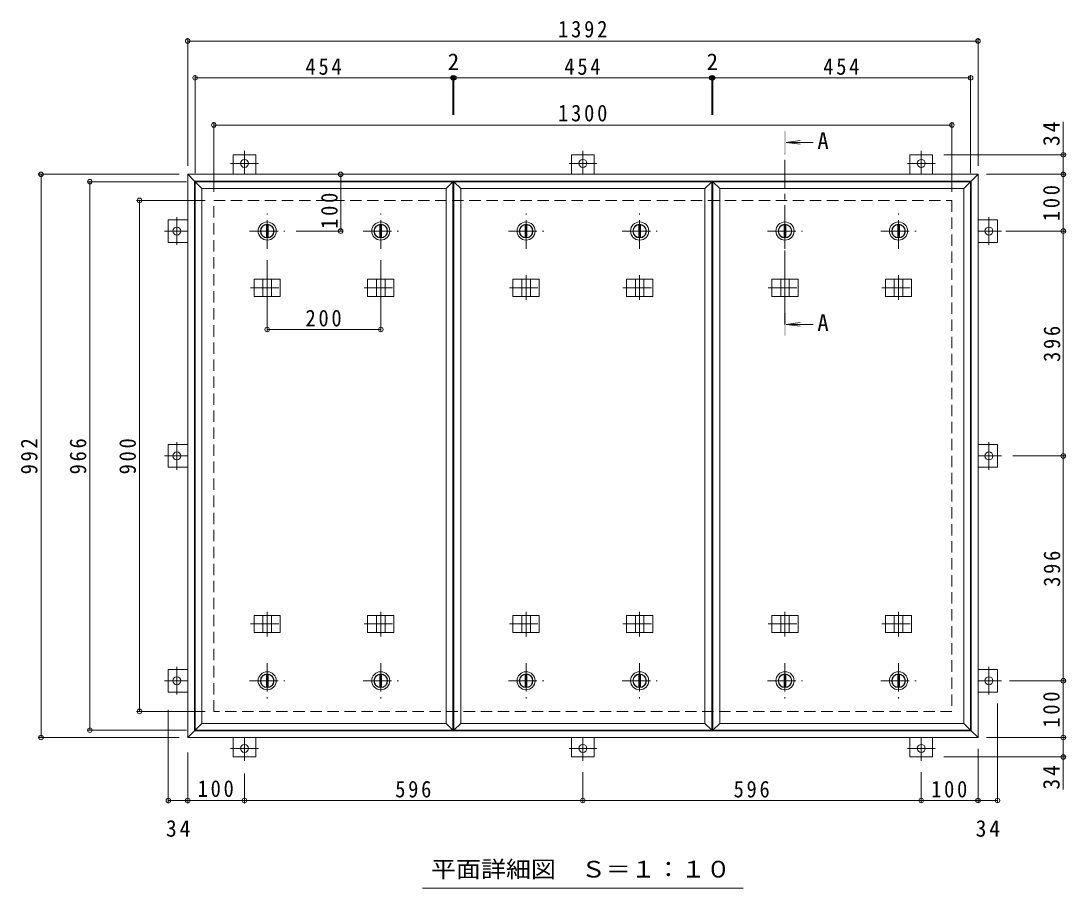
# Model space of a CAD drawing. Units: millimetres at full size, sheet at 1:10. Extents: x -2570 to 2317, y -1961 to 1245.
# Drawn here: x -2232 to -391, y -382 to 1145 of the extents above; entities that cross this region are included whole.
import ezdxf
from ezdxf.enums import TextEntityAlignment as Align

# ---------------------------------------------------------------- set-up
doc = ezdxf.new("R2010")
doc.units = ezdxf.units.MM
doc.header["$LTSCALE"] = 10
doc.header["$PDMODE"] = 32
doc.header["$PDSIZE"] = 8
doc.linetypes.add('CHAIN1', pattern=[8, 5, -1, 1, -1])
doc.linetypes.add('DASHED2', pattern=[3, 2, -1])
for name, color, linetype, lineweight in [('0-1_躯体', 2, 'DASHED2', 9), ('0-2_仕上', 3, 'Continuous', 9), ('0-3_建具', 4, 'Continuous', 9), ('0-5_寸法', 4, 'Continuous', 9), ('0-C', 2, 'Continuous', 9), ('0-E', 3, 'Continuous', 9), ('0-F', 7, 'Continuous', 9)]:
    doc.layers.add(name, color=color, linetype=linetype, lineweight=lineweight)
doc.styles.add('ＭＳ ゴシック', font='')
doc.styles.get('ＭＳ ゴシック').set_extended_font_data('MS Gothic')

msp = doc.modelspace()

# ---------------------------------------------------------------- linework, layer by layer
at = {"layer": '0-1_躯体'}
for p, q in [((-1892.58, -70.86), (-1892.58, 829.14)), ((-1892.58, 829.14), (-592.58, 829.14)), ((-592.58, 829.14), (-592.58, -70.86)), ((-592.58, -70.86), (-1892.58, -70.86))]:
    msp.add_line(p, q, dxfattribs=at)
at = {"layer": '0-2_仕上'}
for p, q in [((-1925.58, -103.86), (-1925.58, 862.14)), ((-1925.58, 862.14), (-1913.58, 850.14)), ((-1925.58, 862.14), (-1471.58, 862.14)), ((-1913.58, 850.14), (-1913.58, -91.86)), ((-1483.58, 850.14), (-1913.58, 850.14)), ((-1483.58, 850.14), (-1471.58, 862.14)), ((-1483.58, -91.86), (-1483.58, 850.14)), ((-1471.58, 862.14), (-1471.58, -103.86)), ((-1469.58, -103.86), (-1469.58, 862.14)), ((-1469.58, 862.14), (-1457.58, 850.14)), ((-1469.58, 862.14), (-1015.58, 862.14)), ((-1457.58, 850.14), (-1457.58, -91.86)), ((-1027.58, 850.14), (-1457.58, 850.14)), ((-1027.58, 850.14), (-1015.58, 862.14)), ((-1027.58, -91.86), (-1027.58, 850.14)), ((-1015.58, 862.14), (-1015.58, -103.86)), ((-1013.58, -103.86), (-1013.58, 862.14)), ((-1013.58, 862.14), (-1001.58, 850.14)), ((-1013.58, 862.14), (-559.58, 862.14)), ((-1001.58, 850.14), (-1001.58, -91.86)), ((-571.58, 850.14), (-1001.58, 850.14)), ((-571.58, 850.14), (-559.58, 862.14)), ((-571.58, -91.86), (-571.58, 850.14)), ((-559.58, 862.14), (-559.58, -103.86)), ((-1913.58, -91.86), (-1925.58, -103.86)), ((-1913.58, -91.86), (-1483.58, -91.86)), ((-1483.58, -91.86), (-1471.58, -103.86)), ((-1457.58, -91.86), (-1469.58, -103.86)), ((-1457.58, -91.86), (-1027.58, -91.86)), ((-1027.58, -91.86), (-1015.58, -103.86)), ((-1001.58, -91.86), (-1013.58, -103.86)), ((-1001.58, -91.86), (-571.58, -91.86)), ((-571.58, -91.86), (-559.58, -103.86)), ((-1471.58, -103.86), (-1925.58, -103.86)), ((-1015.58, -103.86), (-1469.58, -103.86)), ((-559.58, -103.86), (-1013.58, -103.86))]:
    msp.add_line(p, q, dxfattribs=at)
at = {"layer": '0-3_建具', "color": 2}
for p, q in [((-1938.58, 875.14), (-1926.58, 863.14)), ((-1938.58, -116.86), (-1938.58, 875.14)), ((-1938.58, 875.14), (-546.58, 875.14)), ((-558.58, 863.14), (-546.58, 875.14)), ((-546.58, 875.14), (-546.58, -116.86)), ((-1926.58, -104.86), (-1926.58, 863.14)), ((-1926.58, 863.14), (-558.58, 863.14)), ((-558.58, -104.86), (-558.58, 863.14)), ((-1926.58, -104.86), (-1938.58, -116.86)), ((-558.58, -104.86), (-1926.58, -104.86)), ((-558.58, -104.86), (-546.58, -116.86)), ((-546.58, -116.86), (-1938.58, -116.86))]:
    msp.add_line(p, q, dxfattribs=at)
at = {"layer": '0-3_建具'}
for p, q in [((-1821.67, 690.14), (-1821.67, 660.14)), ((-1821.67, 690.14), (-1775.49, 690.14)), ((-1806.08, 690.14), (-1806.08, 660.14)), ((-1791.08, 690.14), (-1791.08, 660.14)), ((-1775.49, 690.14), (-1775.49, 660.14)), ((-1621.67, 690.14), (-1621.67, 660.14)), ((-1621.67, 690.14), (-1575.49, 690.14)), ((-1606.08, 690.14), (-1606.08, 660.14)), ((-1591.08, 690.14), (-1591.08, 660.14)), ((-1575.49, 690.14), (-1575.49, 660.14)), ((-1365.67, 690.14), (-1365.67, 660.14)), ((-1365.67, 690.14), (-1319.49, 690.14)), ((-1350.08, 690.14), (-1350.08, 660.14)), ((-1335.08, 690.14), (-1335.08, 660.14)), ((-1319.49, 690.14), (-1319.49, 660.14)), ((-1165.67, 690.14), (-1165.67, 660.14)), ((-1165.67, 690.14), (-1119.49, 690.14)), ((-1150.08, 690.14), (-1150.08, 660.14)), ((-1135.08, 690.14), (-1135.08, 660.14)), ((-1119.49, 690.14), (-1119.49, 660.14)), ((-909.67, 690.14), (-909.67, 660.14)), ((-909.67, 690.14), (-863.49, 690.14)), ((-894.08, 690.14), (-894.08, 660.14)), ((-879.08, 690.14), (-879.08, 660.14)), ((-863.49, 690.14), (-863.49, 660.14)), ((-709.67, 690.14), (-709.67, 660.14)), ((-709.67, 690.14), (-663.49, 690.14)), ((-694.08, 690.14), (-694.08, 660.14)), ((-679.08, 690.14), (-679.08, 660.14)), ((-663.49, 690.14), (-663.49, 660.14)), ((-1821.67, 660.14), (-1775.49, 660.14)), ((-1621.67, 660.14), (-1575.49, 660.14)), ((-1365.67, 660.14), (-1319.49, 660.14)), ((-1165.67, 660.14), (-1119.49, 660.14)), ((-909.67, 660.14), (-863.49, 660.14)), ((-709.67, 660.14), (-663.49, 660.14)), ((-1821.67, 68.14), (-1821.67, 98.14)), ((-1821.67, 98.14), (-1775.49, 98.14)), ((-1806.08, 68.14), (-1806.08, 98.14)), ((-1791.08, 68.14), (-1791.08, 98.14)), ((-1775.49, 68.14), (-1775.49, 98.14)), ((-1621.67, 68.14), (-1621.67, 98.14)), ((-1621.67, 98.14), (-1575.49, 98.14)), ((-1606.08, 68.14), (-1606.08, 98.14)), ((-1591.08, 68.14), (-1591.08, 98.14)), ((-1575.49, 68.14), (-1575.49, 98.14)), ((-1365.67, 68.14), (-1365.67, 98.14)), ((-1365.67, 98.14), (-1319.49, 98.14)), ((-1350.08, 68.14), (-1350.08, 98.14)), ((-1335.08, 68.14), (-1335.08, 98.14)), ((-1319.49, 68.14), (-1319.49, 98.14)), ((-1165.67, 68.14), (-1165.67, 98.14)), ((-1165.67, 98.14), (-1119.49, 98.14)), ((-1150.08, 68.14), (-1150.08, 98.14)), ((-1135.08, 68.14), (-1135.08, 98.14)), ((-1119.49, 68.14), (-1119.49, 98.14)), ((-909.67, 68.14), (-909.67, 98.14)), ((-909.67, 98.14), (-863.49, 98.14)), ((-894.08, 68.14), (-894.08, 98.14)), ((-879.08, 68.14), (-879.08, 98.14)), ((-863.49, 68.14), (-863.49, 98.14)), ((-709.67, 68.14), (-709.67, 98.14)), ((-709.67, 98.14), (-663.49, 98.14)), ((-694.08, 68.14), (-694.08, 98.14)), ((-679.08, 68.14), (-679.08, 98.14)), ((-663.49, 68.14), (-663.49, 98.14)), ((-1821.67, 68.14), (-1775.49, 68.14)), ((-1621.67, 68.14), (-1575.49, 68.14)), ((-1365.67, 68.14), (-1319.49, 68.14)), ((-1165.67, 68.14), (-1119.49, 68.14)), ((-909.67, 68.14), (-863.49, 68.14)), ((-709.67, 68.14), (-663.49, 68.14))]:
    msp.add_line(p, q, dxfattribs=at)
at = {"layer": '0-3_建具', "linetype": 'CHAIN1'}
for p, q in [((-1798.58, 697.26), (-1798.58, 654.02)), ((-1598.58, 697.26), (-1598.58, 654.02)), ((-1342.58, 697.26), (-1342.58, 654.02)), ((-1142.58, 697.26), (-1142.58, 654.02)), ((-886.58, 697.26), (-886.58, 654.02)), ((-686.58, 697.26), (-686.58, 654.02)), ((-1827.99, 675.14), (-1769.17, 675.14)), ((-1627.99, 675.14), (-1569.17, 675.14)), ((-1371.99, 675.14), (-1313.17, 675.14)), ((-1171.99, 675.14), (-1113.17, 675.14)), ((-915.99, 675.14), (-857.17, 675.14)), ((-715.99, 675.14), (-657.17, 675.14)), ((-1798.58, 61.02), (-1798.58, 104.26)), ((-1598.58, 61.02), (-1598.58, 104.26)), ((-1342.58, 61.02), (-1342.58, 104.26)), ((-1142.58, 61.02), (-1142.58, 104.26)), ((-886.58, 61.02), (-886.58, 104.26)), ((-686.58, 61.02), (-686.58, 104.26)), ((-1827.99, 83.14), (-1769.17, 83.14)), ((-1627.99, 83.14), (-1569.17, 83.14)), ((-1371.99, 83.14), (-1313.17, 83.14)), ((-1171.99, 83.14), (-1113.17, 83.14)), ((-915.99, 83.14), (-857.17, 83.14)), ((-715.99, 83.14), (-657.17, 83.14))]:
    msp.add_line(p, q, dxfattribs=at)
at = {"layer": '0-5_寸法'}
for p, q in [((-884.58, 931.36), (-859.8, 934.62)), ((-884.58, 931.36), (-859.8, 928.1)), ((-884.58, 931.36), (-837.12, 931.36)), ((-884.58, 610.83), (-859.8, 614.1)), ((-884.58, 610.83), (-859.8, 607.57)), ((-884.58, 610.83), (-837.12, 610.83))]:
    msp.add_line(p, q, dxfattribs=at)
at = {"layer": '0-5_寸法', "linetype": 'CHAIN1'}
msp.add_line((-886.58, 610.83), (-886.58, 911.36), dxfattribs=at)
at = {"layer": '0-5_寸法', "color": 7}
msp.add_line((-1525.11, -382.02), (-960.06, -382.02), dxfattribs=at)
at = {"layer": '0-5_寸法'}
for points in [[(-884.58, 951.36), (-888.58, 951.36), (-884.58, 911.36), (-888.58, 911.36)], [(-884.58, 590.83), (-888.58, 590.83), (-884.58, 630.83), (-888.58, 630.83)]]:
    msp.add_solid(points, dxfattribs=at)
at = {"layer": '0-C', "linetype": 'CHAIN1'}
for p, q in [((-1798.58, 744.14), (-1798.58, 806.14)), ((-1598.58, 744.14), (-1598.58, 806.14)), ((-1342.58, 744.14), (-1342.58, 806.14)), ((-1142.58, 744.14), (-1142.58, 806.14)), ((-886.58, 744.14), (-886.58, 806.14)), ((-686.58, 744.14), (-686.58, 806.14)), ((-1829.58, 775.14), (-1767.58, 775.14)), ((-1629.58, 775.14), (-1567.58, 775.14)), ((-1373.58, 775.14), (-1311.58, 775.14)), ((-1173.58, 775.14), (-1111.58, 775.14)), ((-917.58, 775.14), (-855.58, 775.14)), ((-717.58, 775.14), (-655.58, 775.14)), ((-1798.58, 14.14), (-1798.58, -47.86)), ((-1598.58, 14.14), (-1598.58, -47.86)), ((-1342.58, 14.14), (-1342.58, -47.86)), ((-1142.58, 14.14), (-1142.58, -47.86)), ((-886.58, 14.14), (-886.58, -47.86)), ((-686.58, 14.14), (-686.58, -47.86)), ((-1829.58, -16.86), (-1767.58, -16.86)), ((-1629.58, -16.86), (-1567.58, -16.86)), ((-1373.58, -16.86), (-1311.58, -16.86)), ((-1173.58, -16.86), (-1111.58, -16.86)), ((-917.58, -16.86), (-855.58, -16.86)), ((-717.58, -16.86), (-655.58, -16.86))]:
    msp.add_line(p, q, dxfattribs=at)
at = {"layer": '0-C'}
for p, q in [((-1800.08, 786.54), (-1800.08, 763.74)), ((-1797.08, 786.54), (-1797.08, 763.74)), ((-1600.08, 786.54), (-1600.08, 763.74)), ((-1597.08, 786.54), (-1597.08, 763.74)), ((-1344.08, 786.54), (-1344.08, 763.74)), ((-1341.08, 786.54), (-1341.08, 763.74)), ((-1144.08, 786.54), (-1144.08, 763.74)), ((-1141.08, 786.54), (-1141.08, 763.74)), ((-888.08, 786.54), (-888.08, 763.74)), ((-885.08, 786.54), (-885.08, 763.74)), ((-688.08, 786.54), (-688.08, 763.74)), ((-685.08, 786.54), (-685.08, 763.74)), ((-1800.08, -28.26), (-1800.08, -5.46)), ((-1797.08, -28.26), (-1797.08, -5.46)), ((-1600.08, -28.26), (-1600.08, -5.46)), ((-1597.08, -28.26), (-1597.08, -5.46)), ((-1344.08, -28.26), (-1344.08, -5.46)), ((-1341.08, -28.26), (-1341.08, -5.46)), ((-1144.08, -28.26), (-1144.08, -5.46)), ((-1141.08, -28.26), (-1141.08, -5.46)), ((-888.08, -28.26), (-888.08, -5.46)), ((-885.08, -28.26), (-885.08, -5.46)), ((-688.08, -28.26), (-688.08, -5.46)), ((-685.08, -28.26), (-685.08, -5.46))]:
    msp.add_line(p, q, dxfattribs=at)
for centre, radius in [((-1798.58, 775.14), 16), ((-1798.58, 775.14), 12), ((-1798.58, 775.14), 11.5), ((-1598.58, 775.14), 16), ((-1598.58, 775.14), 12), ((-1598.58, 775.14), 11.5), ((-1342.58, 775.14), 16), ((-1342.58, 775.14), 12), ((-1342.58, 775.14), 11.5), ((-1142.58, 775.14), 16), ((-1142.58, 775.14), 12), ((-1142.58, 775.14), 11.5), ((-886.58, 775.14), 16), ((-886.58, 775.14), 12), ((-886.58, 775.14), 11.5), ((-686.58, 775.14), 16), ((-686.58, 775.14), 12), ((-686.58, 775.14), 11.5), ((-1798.58, -16.86), 16), ((-1798.58, -16.86), 12), ((-1798.58, -16.86), 11.5), ((-1598.58, -16.86), 16), ((-1598.58, -16.86), 12), ((-1598.58, -16.86), 11.5), ((-1342.58, -16.86), 16), ((-1342.58, -16.86), 12), ((-1342.58, -16.86), 11.5), ((-1142.58, -16.86), 16), ((-1142.58, -16.86), 12), ((-1142.58, -16.86), 11.5), ((-886.58, -16.86), 16), ((-886.58, -16.86), 12), ((-886.58, -16.86), 11.5), ((-686.58, -16.86), 16), ((-686.58, -16.86), 12), ((-686.58, -16.86), 11.5)]:
    msp.add_circle(centre, radius, dxfattribs=at)
at = {"layer": '0-E'}
for p, q in [((-1858.58, 909.34), (-1818.58, 909.34)), ((-1858.58, 909.34), (-1858.58, 875.14)), ((-1818.58, 909.34), (-1818.58, 875.14)), ((-1262.58, 909.34), (-1222.58, 909.34)), ((-1262.58, 909.34), (-1262.58, 875.14)), ((-1222.58, 909.34), (-1222.58, 875.14)), ((-666.58, 909.34), (-626.58, 909.34)), ((-666.58, 909.34), (-666.58, 875.14)), ((-626.58, 909.34), (-626.58, 875.14)), ((-1972.78, 755.14), (-1972.78, 795.14)), ((-1972.78, 795.14), (-1938.58, 795.14)), ((-512.38, 795.14), (-546.58, 795.14)), ((-512.38, 795.14), (-512.38, 755.14)), ((-1972.78, 755.14), (-1938.58, 755.14)), ((-512.38, 755.14), (-546.58, 755.14)), ((-1972.78, 359.14), (-1972.78, 399.14)), ((-1972.78, 399.14), (-1938.58, 399.14)), ((-512.38, 399.14), (-546.58, 399.14)), ((-512.38, 399.14), (-512.38, 359.14)), ((-1972.78, 359.14), (-1938.58, 359.14)), ((-512.38, 359.14), (-546.58, 359.14)), ((-1972.78, -36.86), (-1972.78, 3.14)), ((-1972.78, 3.14), (-1938.58, 3.14)), ((-512.38, 3.14), (-546.58, 3.14)), ((-512.38, 3.14), (-512.38, -36.86)), ((-1972.78, -36.86), (-1938.58, -36.86)), ((-512.38, -36.86), (-546.58, -36.86)), ((-1858.58, -151.06), (-1858.58, -116.86)), ((-1818.58, -151.06), (-1818.58, -116.86)), ((-1262.58, -151.06), (-1262.58, -116.86)), ((-1222.58, -151.06), (-1222.58, -116.86)), ((-666.58, -151.06), (-666.58, -116.86)), ((-626.58, -151.06), (-626.58, -116.86)), ((-1818.58, -151.06), (-1858.58, -151.06)), ((-1222.58, -151.06), (-1262.58, -151.06)), ((-626.58, -151.06), (-666.58, -151.06))]:
    msp.add_line(p, q, dxfattribs=at)
at = {"layer": '0-E', "linetype": 'CHAIN1'}
for p, q in [((-1838.58, 916.31), (-1838.58, 875.14)), ((-1242.58, 916.31), (-1242.58, 875.14)), ((-646.58, 916.31), (-646.58, 875.14)), ((-1814.2, 894.34), (-1862.96, 894.34)), ((-1218.2, 894.34), (-1266.96, 894.34)), ((-622.2, 894.34), (-670.96, 894.34)), ((-1957.78, 799.52), (-1957.78, 750.76)), ((-527.38, 750.76), (-527.38, 799.52)), ((-1979.75, 775.14), (-1938.58, 775.14)), ((-505.41, 775.14), (-546.58, 775.14)), ((-1957.78, 403.52), (-1957.78, 354.76)), ((-527.38, 354.76), (-527.38, 403.52)), ((-1979.75, 379.14), (-1938.58, 379.14)), ((-505.41, 379.14), (-546.58, 379.14)), ((-1957.78, 7.52), (-1957.78, -41.24)), ((-527.38, -41.24), (-527.38, 7.52)), ((-1979.75, -16.86), (-1938.58, -16.86)), ((-505.41, -16.86), (-546.58, -16.86)), ((-1838.58, -158.03), (-1838.58, -116.86)), ((-1242.58, -158.03), (-1242.58, -116.86)), ((-646.58, -158.03), (-646.58, -116.86)), ((-1862.96, -136.06), (-1814.2, -136.06)), ((-1266.96, -136.06), (-1218.2, -136.06)), ((-670.96, -136.06), (-622.2, -136.06))]:
    msp.add_line(p, q, dxfattribs=at)
at = {"layer": '0-E'}
for centre in [(-1838.58, 894.34), (-1242.58, 894.34), (-646.58, 894.34), (-1957.78, 775.14), (-527.38, 775.14), (-1957.78, 379.14), (-527.38, 379.14), (-1957.78, -16.86), (-527.38, -16.86), (-1838.58, -136.06), (-1242.58, -136.06), (-646.58, -136.06)]:
    msp.add_circle(centre, 7, dxfattribs=at)
at = {"layer": '0-F'}
for p, q in [((-1938.58, 890.14), (-1938.58, 1114.79)), ((-1938.58, 1109.79), (-546.58, 1109.79)), ((-546.58, 890.14), (-546.58, 1114.79)), ((-1925.58, 877.14), (-1925.58, 1049.99)), ((-559.58, 877.14), (-559.58, 1049.99)), ((-1925.58, 1044.99), (-1471.58, 1044.99)), ((-1471.58, 1047.99), (-1471.58, 979.59)), ((-1471.58, 1044.99), (-1469.58, 1044.99)), ((-1469.58, 1047.99), (-1469.58, 979.59)), ((-1469.58, 1044.99), (-1015.58, 1044.99)), ((-1015.58, 1047.99), (-1015.58, 979.59)), ((-1015.58, 1044.99), (-1013.58, 1044.99)), ((-1013.58, 1047.99), (-1013.58, 979.59)), ((-1013.58, 1044.99), (-559.58, 1044.99)), ((-1892.58, 844.14), (-1892.58, 966.94)), ((-1892.58, 961.94), (-592.58, 961.94)), ((-592.58, 844.14), (-592.58, 966.94)), ((-396.43, 909.34), (-396.43, 967.41)), ((-391.43, 909.34), (-606.58, 909.34)), ((-396.43, 875.14), (-396.43, 909.34)), ((-1953.58, 875.14), (-2201.94, 875.14)), ((-2196.94, -116.86), (-2196.94, 875.14)), ((-1669.2, 875.14), (-1669.2, 775.14)), ((-531.58, 875.14), (-391.43, 875.14)), ((-396.43, 775.14), (-396.43, 875.14)), ((-1940.58, 862.14), (-2115.9, 862.14)), ((-2110.9, -103.86), (-2110.9, 862.14)), ((-1907.58, 829.14), (-2028.53, 829.14)), ((-2023.53, -70.86), (-2023.53, 829.14)), ((-1666.2, 775.14), (-1747.58, 775.14)), ((-497.66, 775.14), (-391.43, 775.14)), ((-396.43, 775.14), (-396.43, 379.14)), ((-1798.58, 598.84), (-1798.58, 724.14)), ((-1598.58, 598.84), (-1598.58, 724.14)), ((-1798.58, 601.84), (-1598.58, 601.84)), ((-393.43, 379.14), (-485.41, 379.14)), ((-396.43, 379.14), (-396.43, -16.86)), ((-491.07, -16.86), (-391.43, -16.86)), ((-396.43, -116.86), (-396.43, -16.86)), ((-1907.58, -70.86), (-2028.53, -70.86)), ((-1972.78, -232.79), (-1972.78, -68.07)), ((-512.38, -230.79), (-512.38, -56.86)), ((-1940.58, -103.86), (-2115.9, -103.86)), ((-1953.58, -116.86), (-2201.94, -116.86)), ((-531.58, -116.86), (-391.43, -116.86)), ((-396.43, -116.86), (-396.43, -151.06)), ((-1938.58, -143.07), (-1938.58, -232.79)), ((-546.58, -230.79), (-546.58, -136.86)), ((-391.43, -151.06), (-606.58, -151.06)), ((-396.43, -151.06), (-396.43, -208.53)), ((-1838.58, -180.37), (-1838.58, -232.79)), ((-1242.58, -230.79), (-1242.58, -178.03)), ((-646.58, -230.79), (-646.58, -178.03)), ((-1972.78, -227.79), (-1938.58, -227.79)), ((-1938.58, -227.79), (-1838.58, -227.79)), ((-1838.58, -227.79), (-1242.58, -227.79)), ((-1242.58, -227.79), (-646.58, -227.79)), ((-646.58, -227.79), (-546.58, -227.79)), ((-546.58, -227.79), (-512.38, -227.79))]:
    msp.add_line(p, q, dxfattribs=at)
for p in [(-1938.58, 1109.79), (-546.58, 1109.79), (-1925.58, 1044.99), (-1471.58, 1044.99), (-1469.58, 1044.99), (-1015.58, 1044.99), (-1013.58, 1044.99), (-559.58, 1044.99), (-1892.58, 961.94), (-592.58, 961.94), (-396.43, 909.34), (-2196.94, 875.14), (-2110.9, 862.14), (-1669.2, 875.14), (-396.43, 875.14), (-2023.53, 829.14), (-1669.2, 775.14), (-396.43, 775.14), (-1798.58, 601.84), (-1598.58, 601.84), (-396.43, 379.14), (-396.43, -16.86), (-2023.53, -70.86), (-2110.9, -103.86), (-2196.94, -116.86), (-396.43, -116.86), (-396.43, -151.06), (-1972.78, -227.79), (-1938.58, -227.79), (-1838.58, -227.79), (-1242.58, -227.79), (-646.58, -227.79), (-546.58, -227.79), (-512.38, -227.79)]:
    msp.add_point(p, dxfattribs=at)

# ---------------------------------------------------------------- texts
at = {"layer": '0-5_寸法', "color": 2, "style": 'ＭＳ ゴシック'}
for p in [(-829.55, 910.96), (-829.55, 590.44)]:
    msp.add_text('A', height=29.33, dxfattribs=at).set_placement(p, align=Align.BOTTOM_LEFT)
at = {"layer": '0-5_寸法', "color": 2, "style": 'ＭＳ ゴシック', "width": 1.1}
msp.add_text('平面詳細図\u3000Ｓ＝１：１０', height=29.33, dxfattribs=at).set_placement((-1510.08, -372.21), align=Align.BOTTOM_LEFT)
at = {"layer": '0-F', "color": 2, "style": 'ＭＳ ゴシック'}
for p in [(-1480.58, 1049.99), (-1024.58, 1049.99)]:
    msp.add_text('2', height=29.33, dxfattribs=at).set_placement(p, align=Align.BOTTOM_LEFT)
at = {"layer": '0-F', "color": 2, "char_height": 29.33, "attachment_point": 7, "style": 'ＭＳ ゴシック'}
for s, insert in [('\\T1.28;\\W0.9;1392', (-1286.33, 1115.79)), ('\\T1.27;\\W0.9;454', (-1731.08, 1049.99)), ('\\T1.27;\\W0.9;454', (-1275.08, 1049.99)), ('\\T1.27;\\W0.9;454', (-819.08, 1049.99)), ('\\T1.28;\\W0.9;1300', (-1286.33, 967.94)), ('\\T1.27;\\W0.9;200', (-1731.08, 606.84)), ('\\T1.27;\\W0.9;100', (-1921.08, -221.79)), ('\\T1.27;\\W0.9;596', (-1573.08, -222.79)), ('\\T1.27;\\W0.9;596', (-977.08, -222.79)), ('\\T1.27;\\W0.9;100', (-629.08, -222.79)), ('\\T1.27;\\W0.95;34', (-1976.93, -292.01)), ('\\T1.27;\\W0.95;34', (-550.73, -292.01))]:
    msp.add_mtext(s, dxfattribs=dict(at, insert=insert))
at = {"layer": '0-F', "color": 2, "char_height": 29.33, "attachment_point": 7, "rotation": 90, "style": 'ＭＳ ゴシック'}
for s, insert in [('\\T1.27;\\W0.95;34', (-402.43, 924.91)), ('\\T1.27;\\W0.9;100', (-402.43, 792.64)), ('\\T1.27;\\W0.9;100', (-1674.2, 779.15)), ('\\T1.27;\\W0.9;396', (-401.43, 544.64)), ('\\T1.27;\\W0.9;992', (-2202.94, 346.64)), ('\\T1.27;\\W0.9;966', (-2116.9, 346.64)), ('\\T1.27;\\W0.9;900', (-2029.53, 346.64)), ('\\T1.27;\\W0.9;396', (-401.43, 148.64)), ('\\T1.27;\\W0.9;100', (-402.43, -99.36)), ('\\T1.27;\\W0.95;34', (-402.43, -208.53))]:
    msp.add_mtext(s, dxfattribs=dict(at, insert=insert))

doc.saveas('drawing.dxf')
